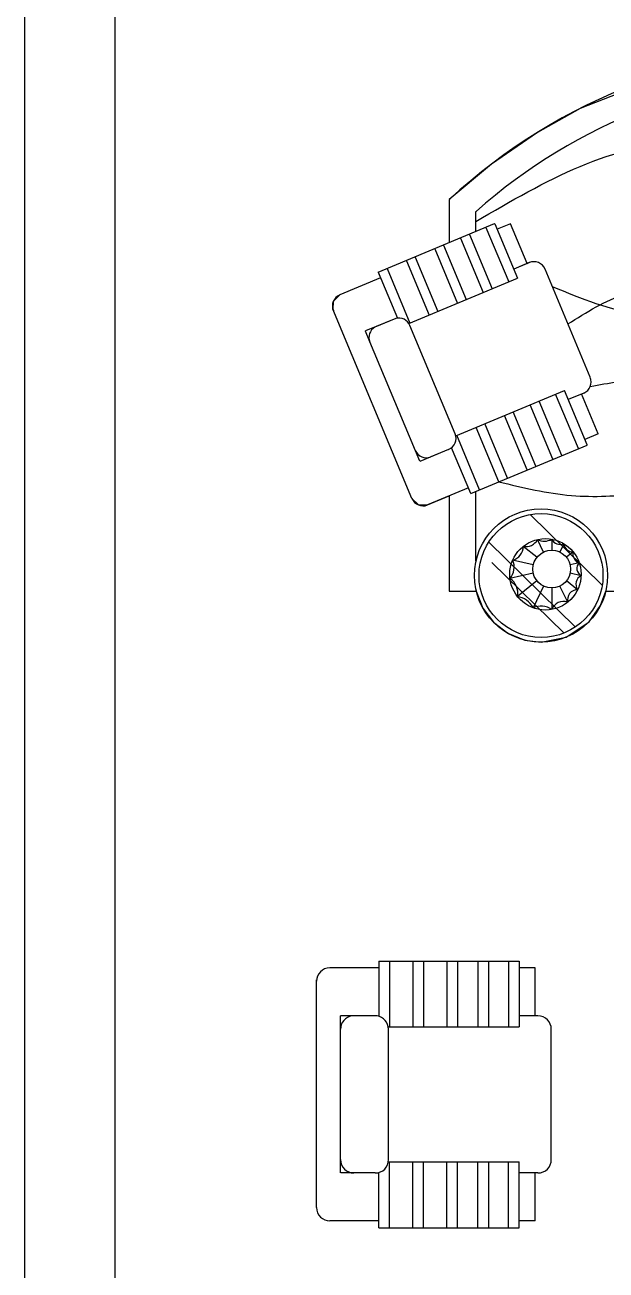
# Model space of a CAD drawing. Header units: inches. Extents: x 4.9 to 47.4, y 12.3 to 37.1.
# Drawn here: x 4.942 to 7.121, y 17.695 to 22.366 of the extents above; entities that cross this region are included whole.
import ezdxf

# ---------------------------------------------------------------- set-up
doc = ezdxf.new("R2010")
doc.units = ezdxf.units.IN
doc.header["$MEASUREMENT"] = 0
for name, color, linetype in [('02', 2, 'Continuous'), ('4', 4, 'Continuous'), ('kadrbm', 4, 'Continuous')]:
    doc.layers.add(name, color=color, linetype=linetype)

# ---------------------------------------------------------------- blocks, each defined once
blk = doc.blocks.new('kadrbm')
at = {"layer": 'kadrbm', "color": 4}
blk.add_lwpolyline([(0, 0), (0, 24.7972), (21, 24.7972), (21, 0), (0, 0)], close=True, dxfattribs=at)
blk.add_lwpolyline([(20.6631, 0.3257), (20.6631, 24.4603), (0.3369, 24.4603), (0.3369, 0.3257), (20.6631, 0.3257)], dxfattribs=at)

msp = doc.modelspace()

# ---------------------------------------------------------------- linework, layer by layer
at = {"layer": '02'}
for p, q in [((7.4238, 22.2091), (7.0232, 22.0523)), ((7.0232, 22.0523), (6.8635, 21.9623)), ((6.8635, 21.9623), (6.6917, 21.8441)), ((6.6917, 21.8441), (6.533, 21.7112)), ((6.533, 21.7112), (6.533, 21.5497)), ((6.633, 21.5914), (6.633, 21.6667)), ((6.2663, 21.4384), (6.7028, 21.6206)), ((6.6083, 21.5801), (6.6935, 21.3759)), ((6.6704, 21.6061), (6.7556, 21.4019)), ((6.7028, 21.6206), (6.7034, 21.6203)), ((6.7034, 21.6203), (6.7887, 21.4161)), ((6.5114, 21.5397), (6.5966, 21.3355)), ((6.5751, 21.5663), (6.6603, 21.3621)), ((6.4052, 21.4954), (6.4904, 21.2912)), ((6.4782, 21.5258), (6.5634, 21.3216)), ((6.2997, 21.4518), (6.3853, 21.2468)), ((6.372, 21.4815), (6.4572, 21.2773)), ((6.8243, 21.4708), (6.7745, 21.45)), ((6.8243, 21.4708), (6.8326, 21.4743)), ((6.2663, 21.4384), (6.3382, 21.2661)), ((6.2663, 21.4384), (6.2752, 21.4172)), ((6.3815, 21.2457), (6.7884, 21.4156)), ((6.7887, 21.4161), (6.7884, 21.4156)), ((6.326, 21.2628), (6.2596, 21.2351)), ((6.2184, 21.2178), (6.2185, 21.218)), ((6.5547, 20.8327), (6.3847, 21.2391)), ((6.557, 20.8252), (6.9642, 20.9952)), ((7.0168, 20.7769), (6.9316, 20.9811)), ((6.9648, 20.9949), (6.9642, 20.9952)), ((7.05, 20.7907), (6.9648, 20.9949)), ((6.9215, 20.7371), (6.8363, 20.9413)), ((6.9547, 20.7509), (6.8695, 20.9551)), ((6.8246, 20.6966), (6.7394, 20.9008)), ((6.8578, 20.7105), (6.7726, 20.9147)), ((6.7184, 20.6523), (6.6332, 20.8565)), ((6.7516, 20.6662), (6.6664, 20.8704)), ((6.6465, 20.6218), (6.5609, 20.8268)), ((6.6133, 20.6079), (7.0498, 20.7902)), ((7.0498, 20.7902), (7.05, 20.7907)), ((6.4056, 20.7705), (6.405, 20.7707)), ((6.5305, 20.7738), (6.464, 20.7461)), ((6.6133, 20.6079), (6.5413, 20.7803)), ((6.4517, 20.5654), (6.533, 20.5994)), ((6.533, 20.5994), (6.533, 20.2422)), ((6.633, 20.3561), (6.633, 20.6162)), ((7.1064, 20.2648), (6.8359, 20.5296)), ((7.0055, 20.1073), (6.6805, 20.4253)), ((6.8861, 20.3889), (6.8635, 20.4359)), ((6.9169, 20.4371), (6.9169, 20.3959)), ((6.9626, 20.4199), (6.9476, 20.3889)), ((6.8615, 20.3692), (6.81, 20.4102)), ((6.9975, 20.3893), (6.9723, 20.3692)), ((6.963, 20.0849), (6.6925, 20.3497)), ((6.8478, 20.3408), (6.7704, 20.3584)), ((7.02, 20.3485), (6.986, 20.3408)), ((6.8478, 20.3092), (6.7603, 20.2893)), ((6.8615, 20.2808), (6.7882, 20.2223)), ((7.0141, 20.2475), (6.9723, 20.2808)), ((7.0271, 20.2999), (6.986, 20.3092)), ((6.533, 20.2422), (6.6338, 20.2422)), ((6.6338, 20.2422), (6.6586, 20.1788)), ((6.8861, 20.2611), (6.8469, 20.1797)), ((6.9169, 20.2541), (6.9169, 20.1735)), ((6.9768, 20.2007), (6.9476, 20.2611)), ((7.0998, 20.1881), (7.1197, 20.2422)), ((7.1197, 20.2422), (7.2177, 20.2422)), ((6.6586, 20.1788), (6.6982, 20.1259)), ((7.0568, 20.1275), (7.0998, 20.1881)), ((6.6982, 20.1259), (6.7525, 20.0839)), ((6.971, 20.0693), (7.0568, 20.1275)), ((6.7525, 20.0839), (6.8162, 20.0583)), ((6.8162, 20.0583), (6.8767, 20.0508)), ((6.8767, 20.0508), (6.971, 20.0693)), ((6.2688, 18.8543), (6.7944, 18.8543)), ((6.2688, 18.8543), (6.2688, 18.6469)), ((6.3088, 18.8538), (6.3088, 18.6069)), ((6.3956, 18.8533), (6.3956, 18.6074)), ((6.4356, 18.8533), (6.4356, 18.6074)), ((6.5235, 18.8533), (6.5235, 18.6074)), ((6.5635, 18.8533), (6.5635, 18.6074)), ((6.6401, 18.8533), (6.6401, 18.6074)), ((6.6801, 18.8533), (6.6801, 18.6074)), ((6.7549, 18.8533), (6.7549, 18.6074)), ((6.7944, 18.8543), (6.7949, 18.8538)), ((6.7949, 18.8538), (6.7949, 18.6079)), ((6.1253, 18.6486), (6.1254, 18.6488)), ((6.3045, 18.6074), (6.7944, 18.6074)), ((6.3053, 18.1098), (6.3049, 18.5993)), ((6.7949, 18.6079), (6.7944, 18.6074)), ((6.1258, 18.1098), (6.1253, 18.1103)), ((6.3045, 18.1012), (6.7948, 18.1012)), ((6.3092, 17.8543), (6.3092, 18.1012)), ((6.396, 17.8548), (6.396, 18.1007)), ((6.436, 17.8548), (6.436, 18.1007)), ((6.5238, 17.8548), (6.5238, 18.1007)), ((6.5638, 17.8548), (6.5638, 18.1007)), ((6.6405, 17.8548), (6.6405, 18.1007)), ((6.6805, 17.8548), (6.6805, 18.1007)), ((6.7553, 17.8548), (6.7553, 18.1007)), ((6.7953, 18.1007), (6.7948, 18.1012)), ((6.7953, 17.8548), (6.7953, 18.1007)), ((6.2692, 17.8543), (6.2692, 18.0618)), ((6.8553, 17.8798), (6.8553, 18.0598)), ((6.2692, 17.8543), (6.7948, 17.8543)), ((6.7948, 17.8543), (6.7953, 17.8548)), ((6.8553, 17.8798), (6.7953, 17.8798))]:
    msp.add_line(p, q, dxfattribs=at)
for centre, radius in [((6.8767, 20.3008), 0.2499), ((6.8767, 20.3008), 0.2324), ((6.8933, 20.3053), 0.1339), ((6.9169, 20.325), 0.0709)]:
    msp.add_circle(centre, radius, dxfattribs=at)
for centre, radius, start, end in [((8.019, 20.0985), 2.1929, 47.3417, 132.6583), ((8.019, 20.0985), 2.0929, 51.4007, 131.4695), ((6.3432, 21.2217), 0.045, 22.6554, 104.5458), ((6.2767, 21.194), 0.045, 120.765, 202.6554), ((6.5131, 20.8154), 0.045, 292.6554, 22.6554), ((6.4467, 20.7876), 0.045, 202.6554, 292.6554), ((6.8202, 20.4577), 0.0485, 257.9614, 333.3068), ((6.8891, 20.4845), 0.0549, 242.2613, 300.4176), ((6.949, 20.4532), 0.0359, 206.5242, 292.1375), ((6.9964, 20.4233), 0.034, 185.7319, 271.9485), ((6.7571, 20.4097), 0.053, 284.5269, 0.519), ((7.0294, 20.3803), 0.0331, 164.2366, 253.452), ((6.711, 20.3317), 0.0651, 319.267, 24.2339), ((7.0426, 20.327), 0.0313, 136.3735, 240.1256), ((6.7256, 20.2356), 0.064, 348.0753, 57.0932), ((7.0427, 20.2682), 0.0353, 116.3068, 215.7901), ((7.0141, 20.2092), 0.0383, 90.0766, 192.9409), ((6.7747, 20.142), 0.0814, 27.5414, 80.4925), ((6.8762, 20.1117), 0.074, 56.6192, 113.2905), ((6.9612, 20.1553), 0.0479, 71.0586, 157.6911), ((6.1749, 18.5993), 0.05, 98.1096, 180), ((6.2549, 18.5993), 0.05, 0, 81.8904), ((6.1753, 18.1098), 0.05, 180, 270), ((6.2553, 18.1098), 0.05, 270, 0)]:
    msp.add_arc(centre, radius, start, end, dxfattribs=at)
for points in [[(6.633, 21.6291), (7.4174, 21.9159), (7.9246, 21.789), (8.328, 21.7602), (8.7429, 21.9044), (8.8867, 22.003)], [(7.0614, 21.0097), (7.2618, 21.0277), (7.6249, 20.8374), (7.988, 20.774), (8.5239, 20.8605), (8.8754, 20.8316), (9.1924, 20.6875), (9.4049, 20.5317)]]:
    msp.add_spline(points, degree=3, dxfattribs=at)
for points, knots in [([(6.919, 21.3851), (7.0276, 21.3399), (7.1904, 21.2721), (7.3987, 21.2772), (7.4898, 21.2886), (7.523, 21.2935)], [0, 0, 0, 0, 347.128334, 520.01579, 619.487074, 619.487074, 619.487074, 619.487074]), ([(6.9778, 21.2442), (7.0475, 21.2885), (7.2128, 21.3933), (7.41, 21.3831), (7.523, 21.3638)], [0, 0, 0, 0, 242.436097, 574.555139, 574.555139, 574.555139, 574.555139]), ([(6.7184, 20.6523), (6.8089, 20.6304), (6.9837, 20.5882), (7.162, 20.5991), (7.2481, 20.608)], [0, 0, 0, 0, 277.373592, 535.417963, 535.417963, 535.417963, 535.417963])]:
    msp.add_open_spline(points, degree=3, knots=knots, dxfattribs=at)
at = {"layer": '4'}
for p, q in [((6.7619, 21.6203), (6.7121, 21.5995)), ((6.8243, 21.4708), (6.7619, 21.6203)), ((6.8329, 21.4744), (6.7745, 21.4501)), ((7.0613, 21.0442), (6.8918, 21.4502)), ((6.2752, 21.4172), (6.1224, 21.3534)), ((6.1224, 21.3534), (6.0981, 21.329)), ((6.0981, 21.329), (6.0965, 21.2996)), ((6.3928, 20.5896), (6.0965, 21.2996)), ((6.3319, 21.2653), (6.2185, 21.218)), ((6.2352, 21.1767), (6.2184, 21.2178)), ((6.4223, 20.7292), (6.2352, 21.1767)), ((7.0371, 20.9853), (6.979, 20.961)), ((7.0912, 20.8323), (7.0288, 20.9818)), ((7.0912, 20.8323), (7.0414, 20.8115)), ((6.5305, 20.7738), (6.4229, 20.7289)), ((6.6044, 20.6292), (6.4517, 20.5654)), ((6.3928, 20.5896), (6.4172, 20.5653)), ((6.4172, 20.5653), (6.4517, 20.5654)), ((6.2688, 18.8288), (6.0849, 18.8288)), ((6.8549, 18.8288), (6.7949, 18.8288)), ((6.8549, 18.6488), (6.8549, 18.8288)), ((6.0353, 17.9298), (6.0353, 18.7846)), ((6.1249, 18.5993), (6.1253, 18.6486)), ((6.262, 18.6488), (6.1254, 18.6488)), ((6.8653, 18.6488), (6.7949, 18.6488)), ((6.8649, 18.6488), (6.7949, 18.6488)), ((6.1253, 18.0603), (6.1249, 18.5993)), ((6.9153, 18.1098), (6.9153, 18.5988)), ((6.2553, 18.0598), (6.1258, 18.0598)), ((6.8653, 18.0598), (6.7953, 18.0598)), ((6.2692, 17.8798), (6.0853, 17.8798))]:
    msp.add_line(p, q, dxfattribs=at)
for centre, radius, start, end in [((6.8503, 21.4329), 0.045, 22.6554, 112.6554), ((6.1397, 21.3119), 0.045, 112.6554, 202.6554), ((7.0198, 21.0268), 0.045, 292.6554, 22.6554), ((6.4343, 20.6069), 0.045, 202.6554, 292.6554), ((6.0849, 18.7788), 0.05, 90, 180), ((6.8653, 18.5988), 0.05, 0, 90), ((6.8653, 18.1098), 0.05, 270, 0), ((6.0853, 17.9298), 0.05, 180, 270)]:
    msp.add_arc(centre, radius, start, end, dxfattribs=at)

# ---------------------------------------------------------------- block references
at = {"layer": 'kadrbm'}
msp.add_blockref('kadrbm', (4.942, 12.2779), dxfattribs=at)

doc.saveas('drawing.dxf')
